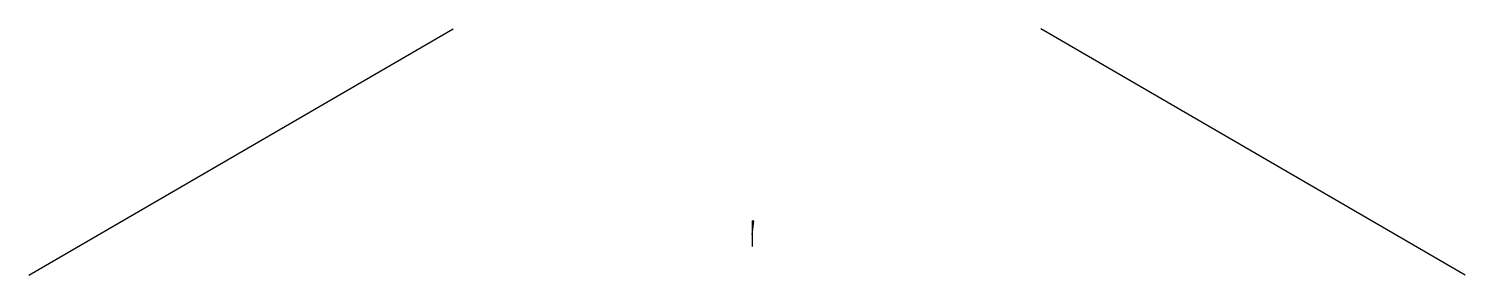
# Model space of a CAD drawing. Header units: metres. Extents: x -15632 to -14169, y -4174 to -3923.
import ezdxf

# ---------------------------------------------------------------- set-up
doc = ezdxf.new("R2010")
doc.units = ezdxf.units.M
doc.layers.add('PLACEMENT-Theoretical Switch Triangle New', color=7, linetype='Continuous')

# ---------------------------------------------------------------- blocks, each defined once
blk = doc.blocks.new('3D Switch')
at = {"layer": 'PLACEMENT-Theoretical Switch Triangle New'}
blk.add_lwpolyline([(0, 0), (1.7, 13.8), (0, 13.9), (0, -12.1)], dxfattribs=at)

msp = doc.modelspace()

# ---------------------------------------------------------------- linework, layer by layer
for p, q in [((-15632, -4174.5), (-15199.8, -3923.1)), ((-14168.7, -4174.5), (-14600.9, -3923.1))]:
    msp.add_line(p, q)

# ---------------------------------------------------------------- block references
msp.add_blockref('3D Switch', (-14895.1, -4133))

doc.saveas('drawing.dxf')
